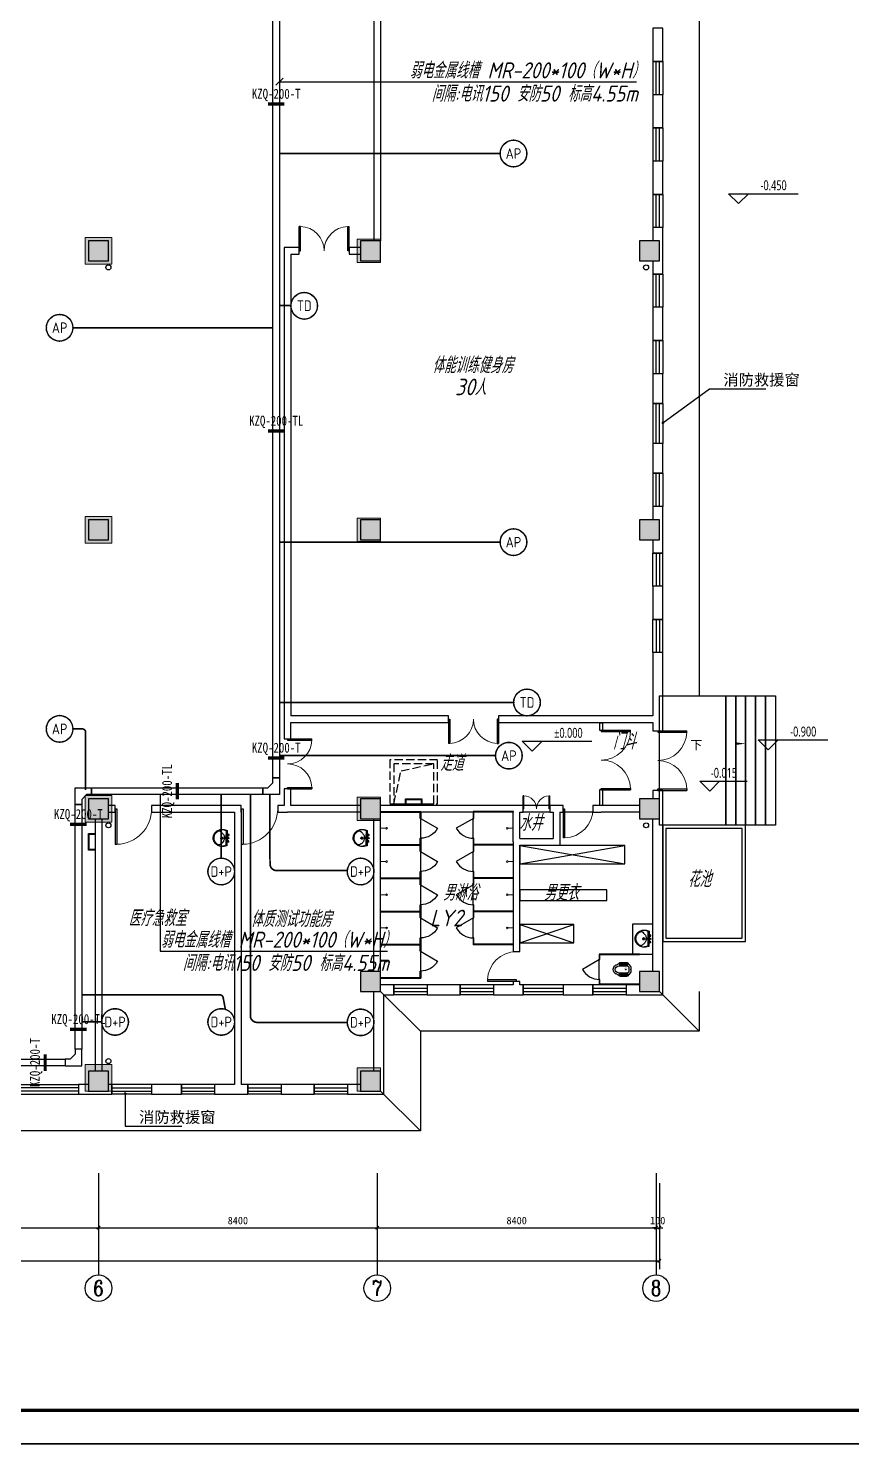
# Model space of a CAD drawing. Extents: x 9734459 to 9908434, y 5249905 to 5598782.
# Drawn here: x 9801883 to 9826693, y 5249905 to 5292525 of the extents above; entities that cross this region are included whole.
import ezdxf
from ezdxf.enums import TextEntityAlignment as Align

# ---------------------------------------------------------------- set-up
doc = ezdxf.new("R2010")
doc.units = 0
doc.header["$LTSCALE"] = 1000
doc.header["$MEASUREMENT"] = 0
doc.linetypes.add('DASH', pattern=[0.35, 0.25, -0.1])
doc.linetypes.add('接地线', pattern=[1.35002, 0.5, -1e-05, 1e-05, 0.5, -0.125, 0.1, -0.125])
for name, color, linetype in [('1-建筑底图', 8, 'Continuous'), ('AXIS_TEXT', 7, 'Continuous'), ('BTTK', 7, 'Continuous'), ('CABLETRAY_PDS', 5, 'Continuous'), ('EQUIP-通讯', 3, 'Continuous'), ('PUB_HATCH', 8, 'Continuous'), ('PUB_TITLE', 7, 'Continuous'), ('TEL_LEAD', 3, 'Continuous'), ('WIRE-综合布线', 4, 'Continuous'), ('WIRE-通讯', 4, 'Continuous'), ('家具', 8, 'Continuous'), ('抗震支吊架', 2, 'Continuous'), ('电-线路-接地网', 6, '接地线'), ('集水坑', 6, 'Continuous')]:
    doc.layers.add(name, color=color, linetype=linetype)
doc.layers.add('15101', color=5, linetype='Continuous', lineweight=18)
doc.layers.add('E3-家具', color=8, linetype='Continuous', lineweight=5)
doc.layers.add('yichutu', color=7, linetype='Continuous', true_color=0xffffff, plot=False)
doc.styles.add('_TCH_AXIS', font='COMPLEX', dxfattribs={"bigfont": 'GBCBIG'})
doc.styles.add('_TCH_DIM', font='')
doc.styles.add('_TEL_ATTDEF', font='GBENOR', dxfattribs={"width": 0.8, "height": 3, "bigfont": 'GBCBIG'})
doc.styles.add('_TEL_DIM', font='SIMPLEX', dxfattribs={"width": 0.8, "height": 3.5, "bigfont": 'HZTXT'})
doc.styles.add('COMPLEX', font='COMPLEX')
doc.styles.add('HZ(TK)', font='tssdeng.shx', dxfattribs={"width": 0.9, "bigfont": 'tssdchn.shx'})
doc.styles.add('kzcad', font='', dxfattribs={"width": 0.8})
doc.styles.get("Standard").update_dxf_attribs({"font": 'gbeitc.shx', "bigfont": 'gbcbig.shx'})
doc.styles.add('黑体', font='')
doc.styles.add('黑体_T3', font='')
doc.styles.get('_TCH_DIM').set_extended_font_data('Microsoft YaHei')
doc.styles.get('kzcad').set_extended_font_data('SimSun')
doc.styles.get('黑体').set_extended_font_data('SimHei')
doc.styles.get('黑体_T3').set_extended_font_data('SimHei')
doc.dimstyles.new('_TCH_ARCH&&100', dxfattribs={"dimtxt": 225.316456, "dimasz": 100, "dimexe": 250, "dimexo": 300, "dimgap": 100, "dimtad": 1, "dimdec": 0, "dimzin": 0, "dimdsep": 46, "dimtxsty": '黑体_T3', "dimblk": 'ARCHTICK', "dimcen": 0.09, "dimclrt": 7, "dimazin": 2, "dimtfac": 1, "dimtdec": 0, "dimtix": 1, "dimtmove": 2, "dimatfit": 3, "dimfxl": 100, "dimtolj": 1, "dimtzin": 0, "dimarcsym": 0})

# ---------------------------------------------------------------- blocks, each defined once
blk = doc.blocks.new('$equip$00003209')
at = {"const_width": 0.05}
blk.add_lwpolyline([(0, 0.5, -1), (0, -0.5, -1), (0, 0.5, 0.021884)], format="xyb", dxfattribs=at)
blk.add_circle((0, 0), 0.5)
for p in [(-0.5, 0), (0, 0.5), (0.5, 0), (0, -0.5)]:
    blk.add_point(p)
at = {"color": 7, "style": '_TEL_ATTDEF'}
blk.add_attdef('$TEXT$', text='', height=0.4, dxfattribs=at).set_placement((0, 0), align=Align.MIDDLE_CENTER)
at = {"color": 7, "style": '_TEL_DIM', "flags": 1}
for tag in ['A', 'REMARK']:
    blk.add_attdef(tag, text='', height=0.00002, dxfattribs=at).set_placement((0, 0), align=Align.MIDDLE_CENTER)
blk = doc.blocks.new('$equip$00003217')
at = {"const_width": 0.05}
blk.add_lwpolyline([(0, 0.5, -1), (0, -0.5, -1), (0, 0.5, 0.021884)], format="xyb", dxfattribs=at)
blk.add_circle((0, 0), 0.5)
for p in [(-0.5, 0), (0, 0.5), (0.5, 0), (0, -0.5)]:
    blk.add_point(p)
at = {"color": 7, "style": '_TEL_ATTDEF'}
blk.add_attdef('$TEXT$', text='', height=0.4, dxfattribs=at).set_placement((0, 0), align=Align.MIDDLE_CENTER)
at = {"color": 7, "style": '_TEL_DIM', "flags": 1}
for tag in ['A', 'REMARK']:
    blk.add_attdef(tag, text='', height=0.00002, dxfattribs=at).set_placement((0, 0), align=Align.MIDDLE_CENTER)
blk = doc.blocks.new('$equip$00003210')
at = {"const_width": 0.05}
blk.add_lwpolyline([(0, 0.5, -1), (0, -0.5, -1), (0, 0.5, 0.021884)], format="xyb", dxfattribs=at)
blk.add_circle((0, 0), 0.5)
for p in [(-0.495, 0.071), (0, 0.5), (0.495, 0.07), (0.039, -0.499)]:
    blk.add_point(p)
at = {"color": 7, "style": '_TEL_ATTDEF'}
blk.add_attdef('$TEXT$', text='', height=0.4, dxfattribs=at).set_placement((0, 0), align=Align.MIDDLE_CENTER)
at = {"color": 7, "style": '_TEL_DIM', "flags": 1}
for tag in ['A', 'REMARK']:
    blk.add_attdef(tag, text='', height=0.00002, dxfattribs=at).set_placement((0, 0), align=Align.MIDDLE_CENTER)
blk = doc.blocks.new('vhtemplate_2020年新竖式图框_A0')
at = {"layer": 'PUB_TITLE', "color": 7}
blk.add_lwpolyline([(0, 0), (1189, 0), (1189, 841), (0, 841)], close=True, dxfattribs=at)
at = {"layer": 'PUB_TITLE', "const_width": 1}
blk.add_lwpolyline([(25, 10), (1179, 10), (1179, 831), (25, 831)], close=True, dxfattribs=at)
at = {"layer": 'BTTK', "color": 4, "style": 'HZ(TK)', "width": 0.9}
for tag, p in [('合作单位', (1144, 743.5)), ('建设单位', (1144, 209.5)), ('工程名称', (1144, 176.5)), ('子项名称', (1154, 160)), ('图纸名称', (1144, 141))]:
    blk.add_attdef(tag, text='', height=3.5, dxfattribs=at).set_placement(p, align=Align.MIDDLE_CENTER)
for tag, p in [('注册证书号', (1156.5, 309.01)), ('注册印章号', (1156.5, 301.01)), ('设计号', (1154, 193)), ('图别', (1137.75, 34)), ('图号', (1170.25, 34)), ('版本号', (1137.75, 26)), ('日期', (1170.25, 26))]:
    blk.add_attdef(tag, text='', height=3.5, dxfattribs=at).set_placement(p, align=Align.MIDDLE)
blk = doc.blocks.new('yct-1189-841-118900-84100-100-0.0')
at = {"layer": 'yichutu', "color": 7, "true_color": 0xffffff}
blk.add_lwpolyline([(0, 0), (0, 84100), (118900, 84100), (118900, 0)], close=True, dxfattribs=at)
blk = doc.blocks.new('$DorLib2D$00000228')
at = {"color": 0}
blk.add_line((0.5, 0), (0, 0.866), dxfattribs=at)
blk.add_arc((0.5, 0), 1, 120, 180, dxfattribs=at)
blk = doc.blocks.new('linyu')
at = {"layer": 'E3-家具', "color": 0}
blk.add_line((9554025, 5311615), (9553866, 5311615), dxfattribs=at)
blk.add_circle((9554049, 5311615), 24.3, dxfattribs=at)
at = {"layer": '家具', "color": 0}
for p, q in [((9553866, 5312125), (9555076, 5312125)), ((9553866, 5312125), (9553866, 5312105)), ((9553866, 5312105), (9555056, 5312105)), ((9555056, 5312105), (9555056, 5311915)), ((9555056, 5311915), (9555076, 5311915)), ((9555076, 5311915), (9555076, 5312125)), ((9555076, 5311915), (9555076, 5311315)), ((9553866, 5311125), (9555056, 5311125)), ((9553866, 5311125), (9553866, 5311105)), ((9553866, 5311105), (9555076, 5311105)), ((9555076, 5311315), (9555056, 5311315)), ((9555056, 5311315), (9555056, 5311125)), ((9555076, 5311105), (9555076, 5311315))]:
    blk.add_line(p, q, dxfattribs=at)
at = {"layer": '家具', "color": 8, "xscale": 600, "yscale": 600, "zscale": 20, "rotation": 270}
blk.add_blockref('$DorLib2D$00000228', (9555066, 5311615), dxfattribs=at)
blk = doc.blocks.new('$lvtry$00000204')
at = {"color": 0}
for p, q in [((-109, -134, 0), (-210, -128, 0)), ((-107, -166, 0), (-210, -166, 0)), ((-106, -197, 0), (-210, -197, 0)), ((-104, -227, 0), (-210, -227, 0)), ((-103, -258, 0), (-210, -258, 0)), ((-101, -289, 0), (-210, -289, 0)), ((-100, -320, 0), (-210, -320, 0)), ((-191, -354, 0), (-99, -345, 0)), ((-106, -103, 0), (-182, -88, 0)), ((-109, -124, 0), (-97, -382, 0)), ((48, -60, 0), (-48, -60, 0)), ((97, -382, 0), (109, -124, 0)), ((191, -354, 0), (99, -345, 0)), ((100, -320, 0), (210, -320, 0)), ((101, -289, 0), (210, -289, 0)), ((103, -258, 0), (210, -258, 0)), ((104, -227, 0), (210, -227, 0)), ((106, -103, 0), (182, -88, 0)), ((106, -197, 0), (210, -197, 0)), ((107, -166, 0), (210, -166, 0)), ((109, -134, 0), (210, -128, 0)), ((-4, -470, 0), (4, -470, 0))]:
    blk.add_line(p, q, dxfattribs=at)
at = {"color": 0, "elevation": 0}
blk.add_lwpolyline([(184, -360, -0.046574), (191, -354, 0.248797), (210, -318), (210, -128, 0.218491), (198, -101), (90, -9, 0.179479), (67, 0), (-67, 0, 0.179479), (-90, -9), (-198, -101, 0.218491), (-210, -128), (-210, -318, 0.248797), (-191, -354, -0.046574), (-184, -360, -0.139709), (-135, -448, 0.12003), (-120, -477, 0.218108), (-4, -530), (4, -530, 0.218108), (120, -477, 0.12003), (135, -448, -0.139709)], format="xyb", close=True, dxfattribs=at)
at = {"color": 0, "const_width": 3, "elevation": 0}
blk.add_lwpolyline([(49, -153, 1), (-49, -153, 1)], format="xyb", close=True, dxfattribs=at)
at = {"color": 0}
for centre, radius, start, end in [((-48, -121, 0), 61, 90, 182.693), ((-4, -377, 0), 92.8, 182.693, 270), ((4, -377, 0), 92.8, 270, 357.307), ((48, -121, 0), 61, 357.307, 90)]:
    blk.add_arc(centre, radius, start, end, dxfattribs=at)
for p in [(0, 0), (0, -153, 0)]:
    blk.add_point(p, dxfattribs=at)
blk = doc.blocks.new('a es')
at = {"layer": '家具', "color": 0}
for p, q in [((133985, -20934), (133985, -21094)), ((135195, -20934), (133985, -20934)), ((133985, -21094), (134005, -21094)), ((133985, -21694), (133985, -21094)), ((134005, -21094), (134005, -20954)), ((135195, -20954), (134005, -20954)), ((135195, -20954), (135195, -20934)), ((134005, -21694), (133985, -21694)), ((133985, -21694), (133985, -21854)), ((134005, -21834), (134005, -21694)), ((135195, -21854), (133985, -21854)), ((135195, -21834), (134005, -21834)), ((135195, -21854), (135195, -21834))]:
    blk.add_line(p, q, dxfattribs=at)
at = {"layer": '家具', "color": 8, "xscale": 600, "yscale": 600, "zscale": 20, "rotation": 90}
blk.add_blockref('$DorLib2D$00000228', (133995, -21394), dxfattribs=at)
at = {"layer": '家具', "color": 8, "yscale": -1, "rotation": 90}
blk.add_blockref('$lvtry$00000204', (134938, -21394, 0), dxfattribs=at)
blk = doc.blocks.new('zhuzi')
at = {"layer": '15101'}
h = blk.add_hatch(color=256, dxfattribs=at)
h.dxf.hatch_style = 1
h.paths.add_polyline_path([(50957, 5262), (51657, 5262), (51657, 5962), (50957, 5962)])
h.paths.add_polyline_path([(42757, 5162), (43557, 5162), (43557, 5962), (42757, 5962)])
h.paths.add_polyline_path([(34407, 5262), (35107, 5262), (35107, 5962), (34407, 5962)])
h.paths.add_polyline_path([(26007, 5262), (26707, 5262), (26707, 5962), (26007, 5962)])
h.paths.add_polyline_path([(17857, 5162), (18657, 5162), (18657, 5962), (17857, 5962)])
h.paths.add_polyline_path([(59457, 2362), (60057, 2362), (60057, 2962), (59457, 2962)])
h.paths.add_polyline_path([(51057, 2362), (51657, 2362), (51657, 2962), (51057, 2962)])
h.paths.add_polyline_path([(17857, 2362), (18457, 2362), (18457, 2962), (17857, 2962)])
h.paths.add_polyline_path([(9457, 2362), (10057, 2362), (10057, 2962), (9457, 2962)])
h.paths.add_polyline_path([(59457, -2838), (60057, -2838), (60057, -2238), (59457, -2238)])
h.paths.add_polyline_path([(50957, -2888), (51657, -2888), (51657, -2188), (50957, -2188)])
h.paths.add_polyline_path([(42757, -2938), (43557, -2938), (43557, -2138), (42757, -2138)])
h.paths.add_polyline_path([(17857, -2938), (18657, -2938), (18657, -2138), (17857, -2138)])
h.paths.add_polyline_path([(9457, -2838), (10057, -2838), (10057, -2238), (9457, -2238)])
h.paths.add_polyline_path([(59457, -11238), (60057, -11238), (60057, -10638), (59457, -10638)])
h.paths.add_polyline_path([(50957, -11288), (51657, -11288), (51657, -10588), (50957, -10588)])
h.paths.add_polyline_path([(42757, -11338), (43557, -11338), (43557, -10538), (42757, -10538)])
h.paths.add_polyline_path([(17857, -11338), (18657, -11338), (18657, -10538), (17857, -10538)])
h.paths.add_polyline_path([(9457, -11238), (10057, -11238), (10057, -10638), (9457, -10638)])
h.paths.add_polyline_path([(5257, -11238), (5857, -11238), (5857, -10638), (5257, -10638)])
h.paths.add_polyline_path([(59457, -19638), (60057, -19638), (60057, -19038), (59457, -19038)])
h.paths.add_polyline_path([(50957, -19688), (51657, -19688), (51657, -18988), (50957, -18988)])
h.paths.add_polyline_path([(42757, -19738), (43557, -19738), (43557, -18938), (42757, -18938)])
h.paths.add_polyline_path([(17857, -19738), (18657, -19738), (18657, -18938), (17857, -18938)])
h.paths.add_polyline_path([(9457, -19638), (10057, -19638), (10057, -19038), (9457, -19038)])
h.paths.add_polyline_path([(5257, -19638), (5857, -19638), (5857, -19038), (5257, -19038)])
h.paths.add_polyline_path([(59457, -28038), (60057, -28038), (60057, -27438), (59457, -27438)])
h.paths.add_polyline_path([(50957, -28088), (51657, -28088), (51657, -27388), (50957, -27388)])
h.paths.add_polyline_path([(42757, -28138), (43557, -28138), (43557, -27338), (42757, -27338)])
h.paths.add_polyline_path([(17857, -28138), (18657, -28138), (18657, -27338), (17857, -27338)])
h.paths.add_polyline_path([(9457, -28038), (10057, -28038), (10057, -27438), (9457, -27438)])
h.paths.add_polyline_path([(5257, -28038), (5857, -28038), (5857, -27438), (5257, -27438)])
h.paths.add_polyline_path([(59457, -36438), (60057, -36438), (60057, -35838), (59457, -35838)])
h.paths.add_polyline_path([(50957, -36488), (51657, -36488), (51657, -35788), (50957, -35788)])
h.paths.add_polyline_path([(42757, -36538), (43557, -36538), (43557, -35738), (42757, -35738)])
h.paths.add_polyline_path([(17857, -36538), (18657, -36538), (18657, -35738), (17857, -35738)])
h.paths.add_polyline_path([(9457, -36438), (10057, -36438), (10057, -35838), (9457, -35838)])
h.paths.add_polyline_path([(5257, -36438), (5857, -36438), (5857, -35838), (5257, -35838)])
h.paths.add_polyline_path([(59457, -44838), (60057, -44838), (60057, -44238), (59457, -44238)])
h.paths.add_polyline_path([(50957, -44888), (51657, -44888), (51657, -44188), (50957, -44188)])
h.paths.add_polyline_path([(42757, -44938), (43557, -44938), (43557, -44138), (42757, -44138)])
h.paths.add_polyline_path([(17857, -44938), (18657, -44938), (18657, -44138), (17857, -44138)])
h.paths.add_polyline_path([(9457, -44838), (10057, -44838), (10057, -44238), (9457, -44238)])
h.paths.add_polyline_path([(59457, -50038), (60057, -50038), (60057, -49438), (59457, -49438)])
h.paths.add_polyline_path([(51057, -50038), (51657, -50038), (51657, -49438), (51057, -49438)])
h.paths.add_polyline_path([(17857, -50038), (18457, -50038), (18457, -49438), (17857, -49438)])
h.paths.add_polyline_path([(9457, -50038), (10057, -50038), (10057, -49438), (9457, -49438)])
h.paths.add_polyline_path([(50957, -53038), (51657, -53038), (51657, -52338), (50957, -52338)])
h.paths.add_polyline_path([(42757, -53038), (43557, -53038), (43557, -52238), (42757, -52238)])
h.paths.add_polyline_path([(34407, -53038), (35107, -53038), (35107, -52338), (34407, -52338)])
h.paths.add_polyline_path([(26007, -53038), (26707, -53038), (26707, -52338), (26007, -52338)])
h.paths.add_polyline_path([(17857, -53038), (18657, -53038), (18657, -52238), (17857, -52238)])
at = {"layer": '15101', "linetype": 'Continuous'}
for points in [[(42757, -28138), (43557, -28138), (43557, -27338), (42757, -27338)], [(50957, -28088), (51657, -28088), (51657, -27388), (50957, -27388)], [(59457, -28038), (60057, -28038), (60057, -27438), (59457, -27438)], [(42757, -36538), (43557, -36538), (43557, -35738), (42757, -35738)], [(50957, -36488), (51657, -36488), (51657, -35788), (50957, -35788)], [(59457, -36438), (60057, -36438), (60057, -35838), (59457, -35838)], [(42757, -44938), (43557, -44938), (43557, -44138), (42757, -44138)], [(50957, -44888), (51657, -44888), (51657, -44188), (50957, -44188)], [(59457, -44838), (60057, -44838), (60057, -44238), (59457, -44238)], [(51057, -50038), (51657, -50038), (51657, -49438), (51057, -49438)], [(59457, -50038), (60057, -50038), (60057, -49438), (59457, -49438)], [(42757, -53038), (43557, -53038), (43557, -52238), (42757, -52238)], [(50957, -53038), (51657, -53038), (51657, -52338), (50957, -52338)]]:
    blk.add_lwpolyline(points, close=True, dxfattribs=at)
blk = doc.blocks.new('gpt')
at = {"layer": '集水坑'}
for points in [[(0, 0), (0, -200), (500, -200), (500, 0)], [(20, 0), (20, -180), (480, -180), (480, 0)]]:
    blk.add_lwpolyline(points, dxfattribs=at)
blk = doc.blocks.new('_ArchTick')
at = {"color": 0, "linetype": 'ByBlock', "const_width": 0.4}
blk.add_lwpolyline([(-0.5, -0.5), (0.5, 0.5)], dxfattribs=at)
blk = doc.blocks.new('*D142')
at = {"layer": '1-建筑底图', "color": 0, "lineweight": -2, "transparency": 16777216}
for p, q in [((9587046, 5262262), (9587046, 5259667)), ((9641846, 5262262), (9641846, 5259667)), ((9587046, 5259917), (9641846, 5259917))]:
    blk.add_line(p, q, dxfattribs=at)
at = {"layer": 'Defpoints', "color": 0}
for p in [(9587046, 5262562), (9641846, 5262562), (9641846, 5259917)]:
    blk.add_point(p, dxfattribs=at)
at = {"layer": '1-建筑底图', "color": 0, "lineweight": -2, "transparency": 16777216, "xscale": 100, "yscale": 100, "zscale": 100, "rotation": 180}
blk.add_blockref('_ArchTick', (9587046, 5259917), dxfattribs=at)
at = {"layer": '1-建筑底图', "color": 0, "lineweight": -2, "transparency": 16777216, "xscale": 100, "yscale": 100, "zscale": 100}
blk.add_blockref('_ArchTick', (9641846, 5259917), dxfattribs=at)
at = {"layer": '1-建筑底图', "color": 7, "transparency": 16777216, "insert": (9614446, 5260131), "char_height": 225.3, "attachment_point": 5, "style": '黑体_T3'}
blk.add_mtext('\\A1;54800', dxfattribs=at)
blk = doc.blocks.new('*D179')
at = {"layer": '1-建筑底图', "color": 0, "lineweight": -2, "transparency": 16777216}
for p, q in [((9616546, 5262262), (9616546, 5260667)), ((9624946, 5262262), (9624946, 5260667)), ((9616546, 5260917), (9624946, 5260917))]:
    blk.add_line(p, q, dxfattribs=at)
at = {"layer": 'Defpoints', "color": 0}
for p in [(9616546, 5262562), (9624946, 5262562), (9624946, 5260917)]:
    blk.add_point(p, dxfattribs=at)
at = {"layer": '1-建筑底图', "color": 0, "lineweight": -2, "transparency": 16777216, "xscale": 100, "yscale": 100, "zscale": 100, "rotation": 180}
blk.add_blockref('_ArchTick', (9616546, 5260917), dxfattribs=at)
at = {"layer": '1-建筑底图', "color": 0, "lineweight": -2, "transparency": 16777216, "xscale": 100, "yscale": 100, "zscale": 100}
blk.add_blockref('_ArchTick', (9624946, 5260917), dxfattribs=at)
at = {"layer": '1-建筑底图', "color": 7, "transparency": 16777216, "insert": (9620746, 5261131), "char_height": 225.3, "attachment_point": 5, "style": '黑体_T3'}
blk.add_mtext('\\A1;8400', dxfattribs=at)
blk = doc.blocks.new('*D180')
at = {"layer": '1-建筑底图', "color": 0, "lineweight": -2, "transparency": 16777216}
for p, q in [((9624946, 5262262), (9624946, 5260667)), ((9633346, 5262262), (9633346, 5260667)), ((9624946, 5260917), (9633346, 5260917))]:
    blk.add_line(p, q, dxfattribs=at)
at = {"layer": 'Defpoints', "color": 0}
for p in [(9624946, 5262562), (9633346, 5262562), (9633346, 5260917)]:
    blk.add_point(p, dxfattribs=at)
at = {"layer": '1-建筑底图', "color": 0, "lineweight": -2, "transparency": 16777216, "xscale": 100, "yscale": 100, "zscale": 100, "rotation": 180}
blk.add_blockref('_ArchTick', (9624946, 5260917), dxfattribs=at)
at = {"layer": '1-建筑底图', "color": 0, "lineweight": -2, "transparency": 16777216, "xscale": 100, "yscale": 100, "zscale": 100}
blk.add_blockref('_ArchTick', (9633346, 5260917), dxfattribs=at)
at = {"layer": '1-建筑底图', "color": 7, "transparency": 16777216, "insert": (9629146, 5261131), "char_height": 225.3, "attachment_point": 5, "style": '黑体_T3'}
blk.add_mtext('\\A1;8400', dxfattribs=at)
blk = doc.blocks.new('*D181')
at = {"layer": '1-建筑底图', "color": 0, "lineweight": -2, "transparency": 16777216}
for p, q in [((9633346, 5262262), (9633346, 5260667)), ((9641746, 5262262), (9641746, 5260667)), ((9633346, 5260917), (9641746, 5260917))]:
    blk.add_line(p, q, dxfattribs=at)
at = {"layer": 'Defpoints', "color": 0}
for p in [(9633346, 5262562), (9641746, 5262562), (9641746, 5260917)]:
    blk.add_point(p, dxfattribs=at)
at = {"layer": '1-建筑底图', "color": 0, "lineweight": -2, "transparency": 16777216, "xscale": 100, "yscale": 100, "zscale": 100, "rotation": 180}
blk.add_blockref('_ArchTick', (9633346, 5260917), dxfattribs=at)
at = {"layer": '1-建筑底图', "color": 0, "lineweight": -2, "transparency": 16777216, "xscale": 100, "yscale": 100, "zscale": 100}
blk.add_blockref('_ArchTick', (9641746, 5260917), dxfattribs=at)
at = {"layer": '1-建筑底图', "color": 7, "transparency": 16777216, "insert": (9637546, 5261131), "char_height": 225.3, "attachment_point": 5, "style": '黑体_T3'}
blk.add_mtext('\\A1;8400', dxfattribs=at)
blk = doc.blocks.new('*D182')
at = {"layer": '1-建筑底图', "color": 0, "lineweight": -2, "transparency": 16777216}
for p, q in [((9641746, 5262262), (9641746, 5260667)), ((9641846, 5262262), (9641846, 5260667)), ((9641746, 5260917), (9641646, 5260917)), ((9641746, 5260917), (9641846, 5260917)), ((9641846, 5260917), (9641946, 5260917))]:
    blk.add_line(p, q, dxfattribs=at)
at = {"layer": 'Defpoints', "color": 0}
for p in [(9641746, 5262562), (9641846, 5262562), (9641846, 5260917)]:
    blk.add_point(p, dxfattribs=at)
at = {"layer": '1-建筑底图', "color": 0, "lineweight": -2, "transparency": 16777216, "xscale": 100, "yscale": 100, "zscale": 100}
blk.add_blockref('_ArchTick', (9641746, 5260917), dxfattribs=at)
at = {"layer": '1-建筑底图', "color": 0, "lineweight": -2, "transparency": 16777216, "xscale": 100, "yscale": 100, "zscale": 100, "rotation": 180}
blk.add_blockref('_ArchTick', (9641846, 5260917), dxfattribs=at)
at = {"layer": '1-建筑底图', "color": 7, "transparency": 16777216, "insert": (9641796, 5261131), "char_height": 225.3, "attachment_point": 5, "style": '黑体_T3'}
blk.add_mtext('\\A1;100', dxfattribs=at)
blk = doc.blocks.new('$TCHSYS$WIN2D')
at = {"color": 0}
for p, q in [((-0.5, 0.5), (0.5, 0.5)), ((-0.5, 0.5), (-0.5, -0.5)), ((0.5, 0.5), (0.5, -0.5)), ((0.5, 0.1667), (-0.5, 0.1667)), ((0.5, -0.1667), (-0.5, -0.1667)), ((-0.5, -0.5), (0.5, -0.5))]:
    blk.add_line(p, q, dxfattribs=at)
blk = doc.blocks.new('_FZH')
at = {"color": 0}
blk.add_lwpolyline([(-0.5, -0.5), (0.5, -0.5), (0.5, 0.5), (-0.5, 0.5)], close=True, dxfattribs=at)
at = {"layer": 'PUB_HATCH'}
blk.add_solid([(-0.5, -0.5), (0.5, -0.5), (-0.5, 0.5), (0.5, 0.5)], dxfattribs=at)
blk = doc.blocks.new('$DorLib2D$00000002')
at = {"color": 0}
for p, q in [((-0.5, 0), (-0.5, 0.4875)), ((-0.475, 0.4875), (-0.5, 0.4875)), ((-0.475, 0), (-0.475, 0.4875)), ((0.475, 0), (0.475, 0.4875)), ((0.475, 0.4875), (0.5, 0.4875)), ((0.5, 0), (0.5, 0.4875)), ((-0.5, 0), (-0.475, 0)), ((0.5, 0), (0.475, 0))]:
    blk.add_line(p, q, dxfattribs=at)
at = {"color": 0, "lineweight": 13}
for centre, start, end in [((-0.4875, 0), 0, 88.53072), ((0.4875, 0), 91.46928, 180)]:
    blk.add_arc(centre, 0.4875, start, end, dxfattribs=at)
blk = doc.blocks.new('$DorLib2D$00000001')
at = {"color": 0}
for p, q in [((0.45, 0.975), (0.5, 0.975)), ((0.45, 0), (0.45, 0.975)), ((0.5, 0), (0.5, 0.975)), ((0.5, 0), (0.45, 0))]:
    blk.add_line(p, q, dxfattribs=at)
at = {"color": 0, "lineweight": 13}
blk.add_arc((0.475, 0), 0.975, 91.4693, 180, dxfattribs=at)
blk = doc.blocks.new('_AXISO')
blk.add_circle((0, 0), 0.5)
at = {"layer": 'AXIS_TEXT', "style": 'COMPLEX', "width": 1.041667}
blk.add_attdef('A', text='', height=0.56, dxfattribs=at).set_placement((-0.25, -0.28), (0.25, -0.28), align=Align.FIT)
blk = doc.blocks.new('$lvtry$00000192')
at = {"color": 0}
for p, q in [((-108, -66, 0), (-109, 3, 0)), ((111, -66, 0), (110, 4, 0)), ((-256, -140, 0), (-264, -185, 0)), ((-264, -185, 0), (-264, -190, 0)), ((-256, -140, 0), (-246, -114, 0)), ((-236, -86, 0), (-246, -114, 0)), ((-234, -86, 0), (-26, -86, 0)), ((-143, -32, 0), (-74, -31, 0)), ((-42, -220, 0), (44, -219, 0)), ((-29, -62, 0), (-28, -68, 0)), ((-28, -68, 0), (-17, -160, 0)), ((-23, -21, 0), (-17, -160, 0)), ((-22, -40, 0), (1, -40, 0)), ((-17, -151, 0), (-1, -151, 0)), ((-17, -160, 0), (-1, -160, 0)), ((16, -151, 0), (-1, -151, 0)), ((15, -161, 0), (-1, -160, 0)), ((1, -263, 0), (0, -177, 0)), ((23, -40, 0), (1, -40, 0)), ((25, -22, 0), (15, -161, 0)), ((30, -62, 0), (15, -161, 0)), ((26, -86, 0), (244, -86, 0)), ((76, -31, 0), (145, -31, 0)), ((244, -86, 0), (272, -164, 0)), ((244, -86, 0), (264, -140, 0))]:
    blk.add_line(p, q, dxfattribs=at)
at = {"color": 0, "elevation": 0}
blk.add_lwpolyline([(-29, -62), (-249, -62), (-276, -148, 0.044851), (-281, -206, 0.06689), (-276, -244, 0.023023), (-257, -305, 0.044853), (-243, -334, 0.043799), (-214, -374, 0.044001), (-179, -408, 0.042834), (-139, -435, 0.043018), (-94, -456, 0.042273), (-46, -468, 0.042347), (3, -472, 0.04234), (52, -468, 0.042268), (100, -456, 0.043003), (145, -436, 0.042821), (186, -409, 0.043985), (221, -375, 0.043782), (250, -335, 0.044843), (274, -286, 0.059205), (284, -246, 0.030672), (287, -189, 0.04375), (284, -150), (284, -150), (284, -148), (256, -62), (30, -62), (30, -59), (25, -22), (1, -21), (-23, -21), (-29, -58)], format="xyb", close=True, dxfattribs=at)
at = {"color": 0}
for centre, radius in [((-108, -32, 0), 23.8), ((-108, -32, 0), 14.2), ((1, -220, 0), 28.5), ((1, -220, 0), 19), ((110, -31, 0), 23.8), ((110, -31, 0), 14.2)]:
    blk.add_circle(centre, radius, dxfattribs=at)
for centre, radius, start, end in [((-208, -295, 0), 22, 149.5466, 185.8883), ((-197, -294, 0), 33.4, 185.8883, 200.4186), ((-121, -266, 0), 114, 200.4186, 208.9861), ((7, -422, 0), 271, 137.4608, 149.5466), ((-48, -226, 0), 198, 208.9861, 220.7228), ((9, -177, 0), 272, 220.7228, 230.792), ((186, -586, 0), 514, 131.4907, 137.4608), ((2, -185, 0), 262, 230.792, 240.6116), ((-23, -350, 0), 199, 122.0285, 131.4907), ((-5, -378, 0), 232, 111.757, 122.0285), ((2, -186, 0), 261, 240.6116, 250.459), ((8, -413, 0), 269, 102.1867, 111.757), ((-38, -199, 0), 51, 92.3066, 102.1867), ((-31, -377, 0), 229, 87.3151, 92.3066), ((0, -10, 0), 6.83, 79.8328, 278.7823), ((2, -10, 0), 6.83, 259.8328, 98.7823), ((42, -362, 0), 216, 92.3066, 95.9177), ((35, -183, 0), 37.4, 84.4115, 92.3066), ((19, -341, 0), 196, 72.8891, 84.4115), ((-5, -420, 0), 279, 63.1741, 72.8891), ((6, -186, 0), 261, 289.2308, 299.0751), ((42, -328, 0), 175, 53.2408, 63.1741), ((5, -185, 0), 262, 299.0751, 308.8916), ((-199, -650, 0), 577, 47.667, 53.2408), ((6, -186, 0), 261, 308.8916, 318.9572), ((6, -425, 0), 273, 33.1938, 47.667), ((31, -208, 0), 228, 318.9572, 329.6928), ((131, -266, 0), 112, 329.6928, 339.2553), ((211, -291, 0), 27.9, 352.9103, 33.1938), ((189, -288, 0), 49.9, 339.2553, 352.9103), ((4, -179, 0), 268, 250.459, 260.1468), ((4, -180, 0), 267, 260.1468, 269.8461), ((4, -180, 0), 267, 269.8461, 279.544), ((4, -179, 0), 268, 279.544, 289.2308)]:
    blk.add_arc(centre, radius, start, end, dxfattribs=at)
for p in [(1, -40, 0), (1, -220, 0)]:
    blk.add_point(p, dxfattribs=at)
blk = doc.blocks.new('1-建筑底图')
at = {"layer": '1-建筑底图'}
for p, q in [((41400, 29800), (41400, 22000)), ((41600, 29800), (41600, 22000)), ((50100, 28400), (49800, 28400)), ((49800, 28400), (49800, 27400)), ((50100, 27400), (50100, 28400)), ((49800, 27400), (50100, 27400)), ((50100, 26400), (49800, 26400)), ((49800, 26400), (49800, 25400)), ((50100, 25400), (50100, 26400)), ((49800, 25400), (50100, 25400)), ((50100, 24400), (49800, 24400)), ((49800, 24400), (49800, 23400)), ((50100, 23400), (50100, 24400)), ((49800, 23400), (50100, 23400)), ((52385.1, 23120.1), (52085.1, 23420.1)), ((52085.1, 23420.1), (54179.5, 23420.1)), ((52385.1, 23120.1), (52685.1, 23420.1)), ((50100, 22400), (49800, 22400)), ((49800, 22400), (49800, 22000)), ((50100, 21700), (50100, 22400)), ((38700, 21800), (38700, 7600)), ((39150, 21800), (38700, 21800)), ((39150, 21600), (39150, 21800)), ((41000, 21800), (40650, 21800)), ((40650, 21800), (40650, 21600)), ((38900, 21600), (38900, 7700)), ((38900, 21600), (39150, 21600)), ((40650, 21600), (41000, 21600)), ((49800, 21400), (49800, 21000)), ((50100, 21000), (50100, 21700)), ((49800, 21000), (50100, 21000)), ((50100, 20000), (49800, 20000)), ((49800, 20000), (49800, 19000)), ((50100, 19000), (50100, 20000)), ((49800, 19000), (50100, 19000)), ((50100, 18000), (49800, 18000)), ((49800, 18000), (49800, 17100)), ((50100, 17100), (50100, 18000)), ((50106.2, 16519), (51508.1, 17542.5)), ((51508.1, 17542.5), (53213, 17542.5)), ((49800, 17100), (50100, 17100)), ((50100, 15900), (49800, 15900)), ((49800, 15900), (49800, 15000)), ((50100, 15000), (50100, 15900)), ((49800, 15000), (50100, 15000)), ((50100, 14000), (49800, 14000)), ((49800, 14000), (49800, 13600)), ((50100, 13300), (50100, 14000)), ((50100, 12600), (50100, 13300)), ((49800, 13000), (49800, 12600)), ((49800, 12600), (50100, 12600)), ((50100, 11600), (49800, 11600)), ((49800, 11600), (49800, 10600)), ((50100, 10600), (50100, 11600)), ((49800, 10600), (50100, 10600)), ((50100, 9600), (49800, 9600)), ((49800, 9600), (49800, 7700)), ((50100, 7600), (50100, 9600)), ((43649.6, 7700), (38900, 7700)), ((43649.6, 7500), (43649.6, 7700)), ((49800, 7700), (45149.6, 7700)), ((45149.6, 7700), (45149.6, 7500)), ((38700, 7600), (38700, 7000)), ((38900, 7500), (43649.6, 7500)), ((38900, 7000), (38900, 7500)), ((45149.6, 7500), (49800, 7500)), ((48200, 7480), (48200, 7266)), ((48300, 7480), (48200, 7480)), ((48200, 7266), (48300, 7266)), ((48300, 7266), (48300, 7480)), ((49800, 7500), (49800, 7250)), ((49800, 7250), (50100, 7250)), ((50100, 7250), (50100, 7600)), ((38700, 7000), (38900, 7000)), ((46168.8, 6631.2), (45868.8, 6931.2)), ((45868.8, 6931.2), (47963.2, 6931.2)), ((46168.8, 6631.2), (46468.8, 6931.2)), ((53278, 6670.7), (52978, 6970.7)), ((52978, 6970.7), (55072.4, 6970.7)), ((53278, 6670.7), (53578, 6970.7)), ((51516.3, 5426.6), (51216.3, 5726.6)), ((51216.3, 5726.6), (52642.5, 5726.6)), ((51516.3, 5426.6), (51816.3, 5726.6)), ((38900, 5500), (38700, 5500)), ((38700, 5500), (38700, 5000)), ((38900, 5000), (38900, 5500)), ((48300, 5466), (48200, 5466)), ((48200, 5466), (48200, 5000)), ((48300, 5000), (48300, 5466)), ((50100, 5450), (49800, 5450)), ((49800, 5450), (49800, 5200)), ((50100, 4900), (50100, 5450)), ((33600, 5000), (33400, 5000)), ((33400, 4800), (33600, 4800)), ((33600, 4800), (33600, 5000)), ((37300, 5000), (34700, 5000)), ((34700, 5000), (34700, 4800)), ((34700, 4800), (37200, 4800)), ((37200, 4800), (37200, -3400)), ((37400, 5000), (37300, 5000)), ((37400, 4800), (37400, 5000)), ((37400, 4800), (37400, -3400)), ((38700, 5000), (38500, 5000)), ((38500, 5000), (38500, 4800)), ((38500, 4800), (38800, 4800)), ((41000, 4800), (38800, 4800)), ((41000, 5000), (38900, 5000)), ((45700, 5000), (41600, 5000)), ((45600, 4800), (41600, 4800)), ((45600, 3900), (45600, 4800)), ((45900, 5000), (45700, 5000)), ((45800, 4800), (45900, 4800)), ((45800, 4000), (45800, 4800)), ((46700, 5000), (45900, 5000)), ((45900, 4800), (45900, 5000)), ((46700, 4800), (45900, 4800)), ((46900, 5000), (46700, 5000)), ((46700, 5000), (46700, 4800)), ((46700, 4800), (46800, 4800)), ((46800, 4800), (46800, 4000)), ((47100, 5000), (46900, 5000)), ((47000, 4800), (47000, 3800)), ((47000, 4800), (47100, 4800)), ((47100, 4800), (47100, 5000)), ((48000, 4800), (47100, 4800)), ((48250, 5000), (48000, 5000)), ((48000, 5000), (48000, 4800)), ((48000, 4800), (48250, 4800)), ((49400, 5000), (48250, 5000)), ((49400, 4800), (48250, 4800)), ((50100, -700), (50100, 4900)), ((33000, 4600), (33000, -3000)), ((33200, 4600), (33200, -3000)), ((41400, 0), (41400, 4600)), ((41600, 0), (41600, 4600)), ((49800, 0), (49800, 4600)), ((45600, 3900), (45600, 600)), ((45800, 4000), (46800, 4000)), ((45800, 600), (45800, 3800)), ((45800, 3800), (47000, 3800)), ((45800, 3238.4), (48964.8, 3791.6)), ((45800, 3791.6), (48964.8, 3238.4)), ((45800, 861.1), (47425.8, 1414.3)), ((45800, 1414.3), (47425.8, 861.1)), ((45600, 600), (45800, 600)), ((42000, -400), (41600, -400)), ((42000, -700), (42000, -400)), ((44000, -400), (43000, -400)), ((43000, -400), (43000, -700)), ((44000, -700), (44000, -400)), ((45600, -400), (45000, -400)), ((45000, -400), (45000, -700)), ((45800, -300), (45600, -300)), ((45600, -300), (45600, -400)), ((45800, -400), (45800, -300)), ((45900, -400), (45800, -400)), ((45900, -700), (45900, -400)), ((48000, -400), (47100, -400)), ((47100, -400), (47100, -700)), ((48000, -700), (48000, -400)), ((49400, -400), (49000, -400)), ((49000, -400), (49000, -700)), ((41400, -3000), (41400, -600)), ((41600, -600), (42800, -1800)), ((41700, -3700), (41700, -700)), ((41700, -700), (42000, -700)), ((43000, -700), (44000, -700)), ((45000, -700), (45700, -700)), ((45700, -700), (45900, -700)), ((47100, -700), (48000, -700)), ((49000, -700), (50100, -700)), ((50000, -600), (51200, -1800)), ((32800, -3400), (32500, -3400)), ((32500, -3400), (32500, -3700)), ((33500, -3400), (33400, -3400)), ((33500, -3700), (33500, -3400)), ((35600, -3400), (34700, -3400)), ((34700, -3400), (34700, -3700)), ((35600, -3700), (35600, -3400)), ((37200, -3400), (36600, -3400)), ((36600, -3400), (36600, -3700)), ((37600, -3400), (37400, -3400)), ((37600, -3700), (37600, -3400)), ((39600, -3400), (38600, -3400)), ((38600, -3400), (38600, -3700)), ((39600, -3700), (39600, -3400)), ((41000, -3400), (40600, -3400)), ((40600, -3400), (40600, -3700)), ((32500, -3700), (33100, -3700)), ((33100, -3700), (33500, -3700)), ((33906, -3675.1), (33906, -4659.5)), ((34700, -3700), (35600, -3700)), ((36600, -3700), (37300, -3700)), ((37300, -3700), (37600, -3700)), ((38600, -3700), (39600, -3700)), ((40600, -3700), (41700, -3700)), ((41600, -3600), (42800, -4800)), ((33906, -4659.5), (35610.8, -4659.5)), ((33100, -6070.5), (33100, -9136.9)), ((41500, -6070.5), (41500, -9136.9)), ((49900, -6070.5), (49900, -9136.9))]:
    blk.add_line(p, q, dxfattribs=at)
for points in [[(51200, 43500), (51200, 8300)], [(51200, -600), (51200, -1800), (42800, -1800), (42800, -4800), (6600, -4800), (6600, -1800), (-1800, -1800), (-1800, 11800), (-6000, 11800), (-6000, 18550)], [(50100, 4400), (50100, 900), (52600, 900), (52600, 4400)]]:
    blk.add_lwpolyline(points, dxfattribs=at)
at = {"layer": '1-建筑底图', "const_width": 40}
for points in [[(50090.1, 16507.2, 1), (50122.4, 16530.8, 1)], [(33906, -3655.1, 1), (33906, -3695.1, 1)]]:
    blk.add_lwpolyline(points, format="xyb", close=True, dxfattribs=at)
at = {"layer": '1-建筑底图'}
for points in [[(50000, 8300), (52000, 8300), (52000, 4400), (50000, 4400)], [(52000, 8300), (52300, 8300), (52300, 4400), (52000, 4400)], [(52300, 8300), (52600, 8300), (52600, 4400), (52300, 4400)], [(52600, 8300), (52900, 8300), (52900, 4400), (52600, 4400)], [(52900, 8300), (53200, 8300), (53200, 4400), (52900, 4400)], [(53200, 8300), (53500, 8300), (53500, 4400), (53200, 4400)], [(45800, 3238.4), (48964.8, 3238.4), (48964.8, 3791.6), (45800, 3791.6)], [(45800, 2132.2), (48413.4, 2132.2), (48413.4, 2459.6), (45800, 2459.6)], [(45800, 861.1), (47425.8, 861.1), (47425.8, 1414.3), (45800, 1414.3)], [(49195, 520), (49800, 520), (49800, 1424.2), (49195, 1424.2)]]:
    blk.add_lwpolyline(points, close=True, dxfattribs=at)
blk.add_lwpolyline([(51367.7, 6860, 0, 0, 0), (52600, 6860, 0, 80, 0), (52300, 6860, 0, 0, 0)], format="xyseb", dxfattribs=at)
at = {"layer": '1-建筑底图', "linetype": 'DASH'}
for points in [[(43320, 5050), (43320, 6370), (41880, 6370), (41880, 5050)], [(43200, 5050), (43200, 6250), (42000, 6250), (42000, 5050)]]:
    blk.add_lwpolyline(points, close=True, dxfattribs=at)
blk.add_lwpolyline([(42000, 5050), (42218.6, 6044.2), (43200, 6250)], dxfattribs=at)
at = {"layer": '1-建筑底图', "linetype": 'Continuous'}
for points in [[(50100, 900), (52600, 900), (52600, 4400), (50100, 4400)], [(50200, 1000), (52500, 1000), (52500, 4300), (50200, 4300)]]:
    blk.add_lwpolyline(points, close=True, dxfattribs=at)
at = {"layer": '1-建筑底图'}
for centre in [(33400, 21200), (49600, 21200), (33400, 4400), (49600, 4400), (33400, -2700)]:
    blk.add_circle(centre, 75, dxfattribs=at)
for name, p in [('zhuzi', (-10057.3, 49437.6)), ('a es', (-85795.4, 21454.1))]:
    blk.add_blockref(name, p, dxfattribs=at)
for name, p, xscale, yscale, zscale, rotation in [('$TCHSYS$WIN2D', (49950, 26900), -1000, -300, -1000, 90), ('$TCHSYS$WIN2D', (49950, 24900), -1000, -300, -1000, 90), ('$TCHSYS$WIN2D', (49950, 22900), -1000, -300, -1000, 90), ('$DorLib2D$00000002', (39900, 21700), -1500, -1500, 200, 180), ('$TCHSYS$WIN2D', (49950, 20500), -1000, -300, -1000, 90), ('$TCHSYS$WIN2D', (49950, 18500), -1000, -300, -1000, 90), ('$TCHSYS$WIN2D', (49950, 16500), -1200, -300, -1200, 90), ('$TCHSYS$WIN2D', (49950, 14500), -1000, -300, -1000, 90), ('$TCHSYS$WIN2D', (49950, 12100), 1000, -300, 1000, 90), ('$TCHSYS$WIN2D', (49950, 10100), 1000, -300, 1000, 90), ('$DorLib2D$00000002', (44399.6, 7600), 1500, 1500, 1500, 179.9999999999952), ('$DorLib2D$00000002', (48250, 6366), 1800, -1800, 1800, 90), ('$DorLib2D$00000002', (49950, 6350), 1800, -1800, 1800, 90), ('$DorLib2D$00000002', (38800, 6250), 1500, 1500, 200, 270.0000000004447), ('$DorLib2D$00000002', (46300, 4900), 800, -800, 200, 180), ('$DorLib2D$00000001', (34150, 4900), 1100, 1100, 1100, 180), ('$DorLib2D$00000001', (37950, 4900), 1100, 1100, 1100, 180), ('$DorLib2D$00000001', (47550, 4900), 900, 900, 900, 180), ('$DorLib2D$00000001', (45700, 150), -900, 900, -900, 90)]:
    blk.add_blockref(name, p, dxfattribs=dict(at, xscale=xscale, yscale=yscale, zscale=zscale, rotation=rotation))
for name, p, xscale, yscale, zscale in [('_FZH', (33100, 21700), 600, 600, 600), ('_FZH', (41300, 21700), 600, 600, 600), ('_FZH', (49700, 21700), 600, 600, 600), ('_FZH', (33100, 13300), 600, 600, 600), ('_FZH', (41300, 13300), 600, 600, 600), ('_FZH', (49700, 13300), 600, 600, 600), ('_FZH', (33100, 4900), 600, 600, 600), ('_FZH', (41300, 4900), 600, 600, 600), ('_FZH', (49700, 4900), 600, 600, 600), ('_FZH', (41300, -300), 600, 600, 600), ('$TCHSYS$WIN2D', (42500, -550), -1000, 300, -1000), ('$TCHSYS$WIN2D', (44500, -550), -1000, 300, -1000), ('$TCHSYS$WIN2D', (46500, -550), -1200, 300, -1200), ('$TCHSYS$WIN2D', (48500, -550), -1000, 300, -1000), ('_FZH', (49700, -300), 600, 600, 600), ('$TCHSYS$WIN2D', (28900, -3550), 7200, 300, 7200), ('_FZH', (33100, -3300), 600, 600, 600), ('$TCHSYS$WIN2D', (34100, -3550), -1200, 300, -1200), ('$TCHSYS$WIN2D', (36100, -3550), -1000, 300, -1000), ('$TCHSYS$WIN2D', (38100, -3550), -1000, 300, -1000), ('$TCHSYS$WIN2D', (40100, -3550), -1000, 300, -1000), ('_FZH', (41300, -3300), 600, 600, 600)]:
    blk.add_blockref(name, p, dxfattribs=dict(at, xscale=xscale, yscale=yscale, zscale=zscale))
at = {"layer": '1-建筑底图', "xscale": -1}
for name, p, rotation in [('gpt', (42347.5, 5000), 180), ('linyu', (-9512266.3, 5315925), 180), ('gpt', (33000, 3650), 270), ('linyu', (-9512266.3, 5314925), 180), ('linyu', (-9512266.3, 5313925), 180), ('linyu', (-9512266.3, 5312925), 180), ('linyu', (-9512266.3, 5311925), 180)]:
    blk.add_blockref(name, p, dxfattribs=dict(at, rotation=rotation))
at = {"layer": '1-建筑底图', "rotation": 180}
for p in [(9599466.3, 5315925), (9599466.3, 5314925), (9599466.3, 5313925), (9599466.3, 5312925)]:
    blk.add_blockref('linyu', p, dxfattribs=at)
at = {"layer": '1-建筑底图', "rotation": 89.1944214061739}
for p, xscale, yscale in [((37039.3, 4012.6, 0), 0.9107142857142928, -1.023255813953498), ((41258.5, 4012.6, 0), 0.910714285714293, -1.023255813953498), ((49752.5, 980.7, 0), 0.9107142857142919, -1.023255813953497)]:
    blk.add_blockref('$lvtry$00000192', p, dxfattribs=dict(at, xscale=xscale, yscale=yscale))
at = {"layer": '1-建筑底图'}
ref = blk.add_blockref('_AXISO', (33100, -9536.9), dxfattribs=dict(at, xscale=800, yscale=800, zscale=800))
ref.add_attrib('A', '6', dxfattribs={"layer": 'AXIS_TEXT', "height": 465.9, "style": '_TCH_AXIS'}).set_placement((32944.7, -9769.8), (33255.3, -9769.8), align=Align.FIT)
ref = blk.add_blockref('_AXISO', (41500, -9536.9), dxfattribs=dict(at, xscale=800, yscale=800, zscale=800))
ref.add_attrib('A', '7', dxfattribs={"layer": 'AXIS_TEXT', "height": 465.9, "style": '_TCH_AXIS'}).set_placement((41344.7, -9769.8), (41655.3, -9769.8), align=Align.FIT)
ref = blk.add_blockref('_AXISO', (49900, -9536.9), dxfattribs=dict(at, xscale=800, yscale=800, zscale=800))
ref.add_attrib('A', '8', dxfattribs={"layer": 'AXIS_TEXT', "height": 465.9, "style": '_TCH_AXIS'}).set_placement((49744.7, -9769.8), (50055.3, -9769.8), align=Align.FIT)
at = {"layer": '1-建筑底图', "style": '_TCH_DIM', "width": 0.705882}
for s, p in [('-0.450', (53049.5, 23525.1)), ('%%P0.000', (46833.2, 7036.2)), ('-0.900', (53942.4, 7075.7)), ('-0.015', (51552.5, 5831.6))]:
    blk.add_text(s, height=297.5, dxfattribs=at).set_placement(p)
at = {"layer": '1-建筑底图'}
for s, height, p in [('体能训练健身房', 482.27, (43159.4, 18017.9)), ('30', 500, (43845.7, 17350.9)), ('人', 482.3, (44429, 17350.9)), ('门斗', 482.27, (48600, 6686.3)), ('走道', 482.27, (43398.2, 6036.8)), ('水井', 482.27, (45775.8, 4237.1)), ('花池', 482.27, (50856.2, 2540.3)), ('男淋浴', 482.27, (43486.5, 2134.1)), ('男更衣', 482.27, (46522.8, 2134.1)), ('医疗急救室', 482.27, (34006.6, 1365.1)), ('体质测试功能房', 482.27, (37690.3, 1337.6)), ('LY2', 500, (43093.4, 1358.5))]:
    blk.add_text(s, height=height, dxfattribs=at).set_placement(p)
for s, height, style, p in [('消防救援窗', 337.59, '_TCH_DIM', (51927.6, 17647.5)), ('下', 262.9, '黑体', (50933.4, 6685)), ('消防救援窗', 337.59, '_TCH_DIM', (34325.5, -4554.5))]:
    blk.add_text(s, height=height, dxfattribs=dict(at, style=style)).set_placement(p)
for p1, p2, distance, picture, middle in [((-4800, -6070.5), (50000, -6070.5), -2644.7, '*D142', (22600, -8501.3)), ((24700, -6070.5), (33100, -6070.5), -1644.7, '*D179', (28900, -7501.3)), ((33100, -6070.5), (41500, -6070.5), -1644.7, '*D180', (37300, -7501.3)), ((41500, -6070.5), (49900, -6070.5), -1644.7, '*D181', (45700, -7501.3)), ((49900, -6070.5), (50000, -6070.5), -1644.7, '*D182', (49950, -7501.3))]:
    dim = blk.add_aligned_dim(p1=p1, p2=p2, distance=distance, dimstyle='_TCH_ARCH&&100', dxfattribs=at)
    dim.commit()
    dim.dimension.update_dxf_attribs({"geometry": picture, "text_midpoint": middle, "insert": (-9591845.6, -5268632.6)})

msp = doc.modelspace()

# ---------------------------------------------------------------- linework, layer by layer
at = {"layer": 'CABLETRAY_PDS'}
for p, q in [((9809252, 5269954), (9809252, 5310534)), ((9809452, 5310534), (9809452, 5269954)), ((9803291, 5269154), (9803291, 5269654)), ((9803291, 5269654), (9803791, 5269654)), ((9803791, 5269454), (9803791, 5269654)), ((9803791, 5269654), (9808952, 5269654)), ((9803791, 5269654), (9803791, 5269454)), ((9808952, 5269654), (9808952, 5269454)), ((9808952, 5269454), (9808952, 5269654)), ((9808952, 5269654), (9809102, 5269654)), ((9809102, 5269654), (9809252, 5269804)), ((9809452, 5269954), (9809252, 5269954)), ((9809252, 5269804), (9809252, 5269954)), ((9809252, 5269954), (9809452, 5269954)), ((9809452, 5269954), (9809452, 5269454)), ((9803291, 5269154), (9803491, 5269154)), ((9803291, 5261780), (9803291, 5269154)), ((9803491, 5269154), (9803291, 5269154)), ((9803641, 5269454), (9803491, 5269304)), ((9803491, 5269304), (9803491, 5269154)), ((9803491, 5269154), (9803491, 5261780)), ((9803791, 5269454), (9803641, 5269454)), ((9808952, 5269454), (9803791, 5269454)), ((9809452, 5269454), (9808952, 5269454)), ((9780072, 5261480), (9802991, 5261480)), ((9802991, 5261480), (9802991, 5261280)), ((9803141, 5261480), (9802991, 5261480)), ((9802991, 5261480), (9802991, 5261280)), ((9803291, 5261630), (9803141, 5261480)), ((9803491, 5261780), (9803291, 5261780)), ((9803491, 5261780), (9803291, 5261780)), ((9803291, 5261780), (9803291, 5261630)), ((9803491, 5261280), (9803491, 5261780)), ((9802991, 5261280), (9780072, 5261280)), ((9802991, 5261280), (9803491, 5261280))]:
    msp.add_line(p, q, dxfattribs=at)
at = {"layer": 'TEL_LEAD'}
for p, q in [((9809346, 5290811), (9809558, 5291023)), ((9809452, 5290917), (9813159, 5290917)), ((9813159, 5290917), (9820204, 5290917)), ((9805860, 5269454), (9805860, 5264740)), ((9805860, 5264740), (9812704, 5264740))]:
    msp.add_line(p, q, dxfattribs=at)
at = {"layer": 'WIRE-综合布线', "const_width": 50}
for points in [[(9811497, 5262592), (9808773, 5262592, -0.414214), (9808573, 5262792), (9808573, 5269454)], [(9807754, 5263338, 0.360793), (9807656, 5263420)]]:
    msp.add_lwpolyline(points, format="xyb", dxfattribs=at)
for points in [[(9803491, 5263420), (9807656, 5263420)], [(9807754, 5263338), (9807818, 5262997)]]:
    msp.add_lwpolyline(points, dxfattribs=at)
at = {"layer": 'WIRE-通讯', "linetype": 'Continuous', "const_width": 50}
for points in [[(9809452, 5288754), (9816101, 5288754)], [(9809452, 5284176), (9809797, 5284181)], [(9803227, 5283508), (9809252, 5283508)], [(9809452, 5277052), (9816101, 5277052)], [(9809452, 5272225), (9816509, 5272225)], [(9809452, 5270623), (9815963, 5270623)], [(9807697, 5267534), (9807697, 5269454)], [(9803491, 5262604), (9804097, 5262604)]]:
    msp.add_lwpolyline(points, dxfattribs=at)
for points in [[(9803609, 5269591), (9803609, 5271328, 0.414214), (9803509, 5271428), (9803227, 5271428)], [(9809156, 5269454), (9809166, 5267362, 0.414214), (9809366, 5267162), (9811498, 5267162)]]:
    msp.add_lwpolyline(points, format="xyb", dxfattribs=at)
at = {"layer": '抗震支吊架', "color": 2, "const_width": 100}
for points in [[(9809102, 5290244), (9809602, 5290244)], [(9809102, 5280399), (9809602, 5280399)], [(9809102, 5270554), (9809602, 5270554)], [(9806371, 5269304), (9806371, 5269804)], [(9803141, 5268554), (9803641, 5268554)], [(9803141, 5262380), (9803641, 5262380)], [(9802391, 5261130), (9802391, 5261630)]]:
    msp.add_lwpolyline(points, dxfattribs=at)

# ---------------------------------------------------------------- block references
at = {"layer": '1-建筑底图'}
msp.add_blockref('1-建筑底图', (9770897, 5264125), dxfattribs=at)
at = {"layer": 'EQUIP-通讯', "xscale": 800, "yscale": 800, "zscale": 800}
for name, p, values in [('$equip$00003217', (9816501, 5288754), {'$TEXT$': 'AP'}), ('$equip$00003209', (9810197, 5284170), {'$TEXT$': 'TD'}), ('$equip$00003217', (9802827, 5283508), {'$TEXT$': 'AP'}), ('$equip$00003217', (9816501, 5277052), {'$TEXT$': 'AP'}), ('$equip$00003209', (9816909, 5272225), {'$TEXT$': 'TD'}), ('$equip$00003217', (9802827, 5271428), {'$TEXT$': 'AP'}), ('$equip$00003217', (9816363, 5270623), {'$TEXT$': 'AP'}), ('$equip$00003210', (9807697, 5267134), {'$TEXT$': 'D+P'}), ('$equip$00003210', (9811897, 5267134), {'$TEXT$': 'D+P'}), ('$equip$00003210', (9804497, 5262604), {'$TEXT$': 'D+P'}), ('$equip$00003210', (9807697, 5262604), {'$TEXT$': 'D+P'}), ('$equip$00003210', (9811897, 5262592), {'$TEXT$': 'D+P'})]:
    msp.add_blockref(name, p, dxfattribs=at).add_auto_attribs(values)
at = {"layer": 'yichutu', "linetype": 'ByBlock'}
msp.add_blockref('yct-1189-841-118900-84100-100-0.0', (9734459, 5249905), dxfattribs=at)
at = {"layer": '电-线路-接地网', "linetype": 'ByBlock', "xscale": 100, "yscale": 100, "zscale": 100}
msp.add_blockref('vhtemplate_2020年新竖式图框_A0', (9734459, 5249905), dxfattribs=at)

# ---------------------------------------------------------------- texts
at = {"layer": 'TEL_LEAD', "color": 7}
for s, p in [('弱电金属线槽 MR-200*100（W*H）', (9813374, 5291017)), ('间隔:电讯150 安防50 标高4.55m ', (9814034, 5290317)), ('弱电金属线槽 MR-200*100（W*H）', (9805874, 5264840)), ('间隔:电讯150 安防50 标高4.55m ', (9806534, 5264140))]:
    msp.add_text(s, height=482.27, dxfattribs=at).set_placement(p)
at = {"layer": '抗震支吊架', "color": 2, "style": 'kzcad', "width": 0.8}
for s, rotation, p in [('KZQ-200-T', 359.8854, (9809352, 5290404)), ('KZQ-200-TL', 359.8854, (9809352, 5280559)), ('KZQ-200-T', 359.8854, (9809352, 5270714)), ('KZQ-200-TL', 89.8854, (9806211, 5269554)), ('KZQ-200-T', 359.8854, (9803391, 5268714)), ('KZQ-200-TL', 359.8854, (9803391, 5262540)), ('KZQ-200-T', 89.8854, (9802231, 5261380))]:
    msp.add_text(s, height=300, rotation=rotation, dxfattribs=at).set_placement(p, align=Align.CENTER)

doc.saveas('drawing.dxf')
